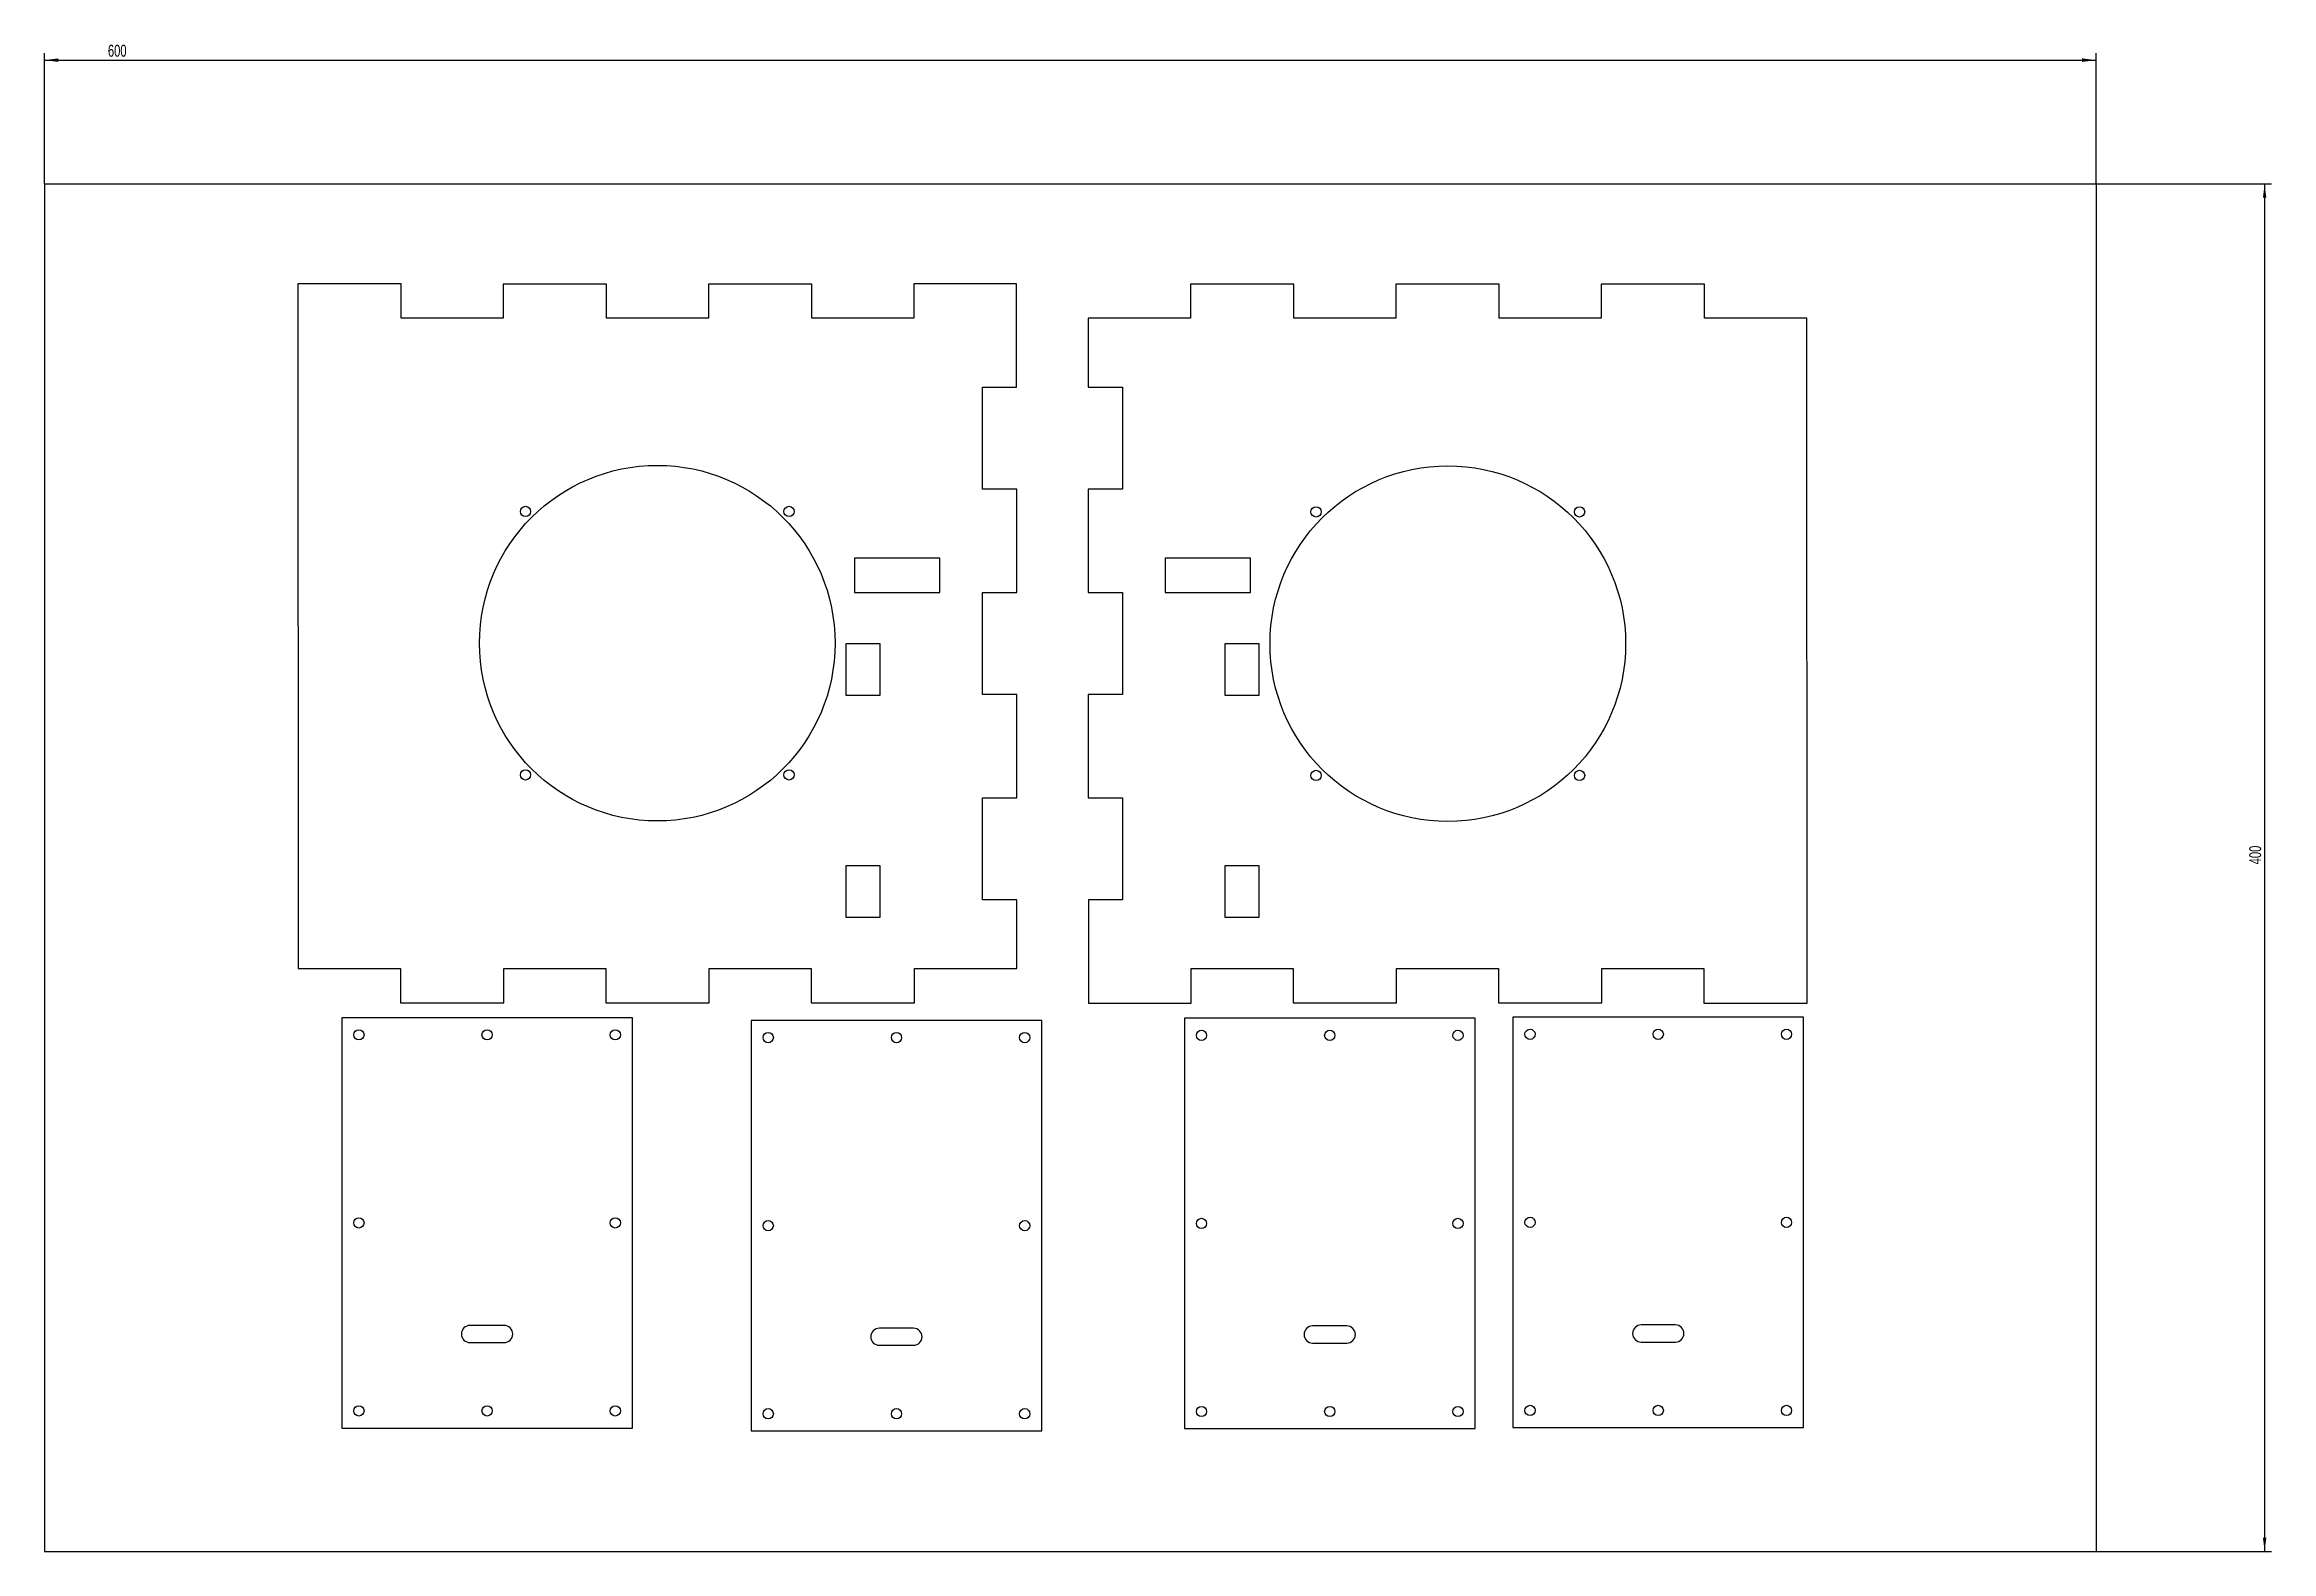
# Model space of a CAD drawing. Header units: millimetres. Extents: x -2 to 649, y 9 to 450.
import ezdxf

# ---------------------------------------------------------------- set-up
doc = ezdxf.new("R2010")
doc.units = ezdxf.units.MM
doc.layers.add('10', color=7, linetype='Continuous')
doc.styles.add('SLDTEXTSTYLE0', font='TXT', dxfattribs={"width": 0.7})
doc.dimstyles.new('SLDDIMSTYLE0', dxfattribs={"dimtxt": 3.5, "dimasz": 4.08, "dimexe": 0, "dimexo": 0.0625, "dimgap": 0.875, "dimtad": 2, "dimrnd": 1e-09, "dimzin": 12, "dimdsep": 46, "dimtxsty": 'SLDTEXTSTYLE0', "dimsah": 1, "dimcen": 0.09, "dimadec": 0, "dimazin": 3, "dimtfac": 1, "dimtofl": 0, "dimtmove": 0, "dimatfit": 3, "dimfxl": 1, "dimfrac": 2, "dimtolj": 1, "dimtzin": 12, "dimarcsym": 0})

# ---------------------------------------------------------------- blocks, each defined once
blk = doc.blocks.new('_D')
at = {"layer": '10'}
for p, q in [((597.57, 409.17), (648.85, 409.17)), ((646.85, 409.17), (646.85, 9.17)), ((597.57, 9.17), (648.85, 9.17))]:
    blk.add_line(p, q, dxfattribs=at)
for points in [[(646.85, 409.17), (646.35, 405.09), (647.36, 405.09)], [(646.85, 9.17), (647.36, 13.25), (646.35, 13.25)]]:
    blk.add_solid(points, dxfattribs=at)
at = {"layer": '10', "insert": (642.34, 210.14), "char_height": 3.5, "attachment_point": 1, "rotation": 90, "style": 'SLDTEXTSTYLE0'}
blk.add_mtext('400', dxfattribs=at)
blk = doc.blocks.new('_D_1')
at = {"layer": '10'}
for p, q in [((-2.43, 409.17), (-2.43, 447.36)), ((-2.43, 445.36), (597.57, 445.36)), ((597.57, 409.17), (597.57, 447.36))]:
    blk.add_line(p, q, dxfattribs=at)
for points in [[(-2.43, 445.36), (1.65, 444.85), (1.65, 445.87)], [(597.57, 445.36), (593.49, 445.87), (593.49, 444.85)]]:
    blk.add_solid(points, dxfattribs=at)
at = {"layer": '10', "insert": (16.1, 449.87), "char_height": 3.5, "attachment_point": 1, "style": 'SLDTEXTSTYLE0'}
blk.add_mtext('600', dxfattribs=at)

msp = doc.modelspace()

# ---------------------------------------------------------------- linework, layer by layer
at = {"color": 7, "linetype": 'Continuous', "lineweight": 25}
for p, q in [((71.66, 379.932), (71.732, 179.66)), ((101.861, 379.932), (71.66, 379.932)), ((101.861, 369.86), (101.861, 379.932)), ((161.918, 379.86), (131.689, 379.86)), ((131.689, 379.86), (131.689, 369.86)), ((161.918, 369.86), (161.918, 379.86)), ((191.746, 379.86), (191.746, 369.86)), ((221.975, 379.86), (191.746, 379.86)), ((221.975, 369.86), (221.975, 379.86)), ((281.86, 379.932), (251.804, 379.932)), ((251.804, 379.932), (251.804, 369.86)), ((281.86, 349.731), (281.86, 379.932)), ((332.73, 379.86), (332.73, 369.86)), ((362.959, 379.86), (332.73, 379.86)), ((362.959, 369.86), (362.959, 379.86)), ((392.787, 379.86), (392.787, 369.86)), ((423.016, 379.86), (392.787, 379.86)), ((423.016, 369.86), (423.016, 379.86)), ((452.844, 379.86), (452.844, 369.86)), ((483.073, 379.86), (452.844, 379.86)), ((483.073, 369.86), (483.073, 379.86)), ((131.689, 369.86), (101.861, 369.86)), ((191.746, 369.86), (161.918, 369.86)), ((251.804, 369.86), (221.975, 369.86)), ((332.73, 369.86), (302.801, 369.86)), ((302.801, 369.86), (302.801, 349.731)), ((392.787, 369.86), (362.959, 369.86)), ((452.844, 369.86), (423.016, 369.86)), ((513.001, 369.86), (483.073, 369.86)), ((513.073, 169.588), (513.001, 369.86)), ((271.932, 349.731), (281.86, 349.731)), ((271.932, 319.902), (271.932, 349.731)), ((302.801, 349.731), (312.801, 349.731)), ((312.801, 349.731), (312.801, 319.902)), ((281.932, 319.902), (271.932, 319.902)), ((281.932, 289.674), (281.932, 319.902)), ((302.801, 319.902), (302.801, 289.674)), ((312.801, 319.902), (302.801, 319.902)), ((259.432, 299.66), (234.432, 299.66)), ((234.432, 299.66), (234.432, 289.66)), ((259.432, 289.66), (259.432, 299.66)), ((350.301, 299.66), (325.301, 299.66)), ((325.301, 299.66), (325.301, 289.66)), ((350.301, 289.66), (350.301, 299.66)), ((234.432, 289.66), (259.432, 289.66)), ((271.932, 289.674), (281.932, 289.674)), ((271.932, 259.845), (271.932, 289.674)), ((302.801, 289.674), (312.801, 289.674)), ((312.801, 289.674), (312.801, 259.845)), ((325.301, 289.66), (350.301, 289.66)), ((241.932, 274.66), (231.932, 274.66)), ((231.932, 274.66), (231.932, 259.66)), ((241.932, 259.66), (241.932, 274.66)), ((352.801, 274.66), (342.801, 274.66)), ((342.801, 274.66), (342.801, 259.66)), ((352.801, 259.66), (352.801, 274.66)), ((231.932, 259.66), (241.932, 259.66)), ((281.932, 259.845), (271.932, 259.845)), ((281.932, 229.617), (281.932, 259.845)), ((302.801, 259.845), (302.801, 229.617)), ((312.801, 259.845), (302.801, 259.845)), ((342.801, 259.66), (352.801, 259.66)), ((271.932, 229.617), (281.932, 229.617)), ((271.932, 199.788), (271.932, 229.617)), ((302.801, 229.617), (312.801, 229.617)), ((312.801, 229.617), (312.801, 199.788)), ((241.932, 209.66), (231.932, 209.66)), ((231.932, 209.66), (231.932, 194.66)), ((241.932, 194.66), (241.932, 209.66)), ((352.801, 209.66), (342.801, 209.66)), ((342.801, 209.66), (342.801, 194.66)), ((352.801, 194.66), (352.801, 209.66)), ((281.932, 199.788), (271.932, 199.788)), ((281.932, 179.66), (281.932, 199.788)), ((302.873, 199.788), (302.873, 169.588)), ((312.801, 199.788), (302.873, 199.788)), ((231.932, 194.66), (241.932, 194.66)), ((342.801, 194.66), (352.801, 194.66)), ((71.732, 179.66), (101.661, 179.66)), ((101.661, 179.66), (101.661, 169.66)), ((131.889, 179.66), (161.718, 179.66)), ((131.889, 169.66), (131.889, 179.66)), ((161.718, 179.66), (161.718, 169.66)), ((191.946, 179.66), (221.775, 179.66)), ((191.946, 169.66), (191.946, 179.66)), ((221.775, 179.66), (221.775, 169.66)), ((252.004, 179.66), (281.932, 179.66)), ((252.004, 169.66), (252.004, 179.66)), ((332.93, 179.66), (362.759, 179.66)), ((332.93, 169.588), (332.93, 179.66)), ((362.759, 179.66), (362.759, 169.66)), ((392.987, 179.66), (422.816, 179.66)), ((392.987, 169.66), (392.987, 179.66)), ((422.816, 179.66), (422.816, 169.66)), ((453.044, 179.66), (482.873, 179.66)), ((453.044, 169.66), (453.044, 179.66)), ((482.873, 179.66), (482.873, 169.588)), ((101.661, 169.66), (131.889, 169.66)), ((161.718, 169.66), (191.946, 169.66)), ((221.775, 169.66), (252.004, 169.66)), ((302.873, 169.588), (332.93, 169.588)), ((362.759, 169.66), (392.987, 169.66)), ((422.816, 169.66), (453.044, 169.66)), ((482.873, 169.588), (513.073, 169.588)), ((169.501, 165.276), (84.501, 165.276)), ((84.501, 165.276), (84.501, 45.276)), ((169.501, 45.276), (169.501, 165.276)), ((204.224, 164.464), (204.224, 44.464)), ((289.224, 164.464), (204.224, 164.464)), ((289.224, 44.464), (289.224, 164.464)), ((330.943, 165.121), (330.943, 45.121)), ((415.943, 165.121), (330.943, 165.121)), ((415.943, 45.121), (415.943, 165.121)), ((427.016, 165.434), (427.016, 45.434)), ((512.016, 165.434), (427.016, 165.434)), ((512.016, 45.434), (512.016, 165.434)), ((132.001, 75.276), (122.001, 75.276)), ((251.724, 74.464), (241.724, 74.464)), ((378.443, 75.121), (368.443, 75.121)), ((474.516, 75.434), (464.516, 75.434)), ((122.001, 70.276), (132.001, 70.276)), ((241.724, 69.464), (251.724, 69.464)), ((368.443, 70.121), (378.443, 70.121)), ((464.516, 70.434), (474.516, 70.434)), ((84.501, 45.276), (169.501, 45.276)), ((204.224, 44.464), (289.224, 44.464)), ((330.943, 45.121), (415.943, 45.121)), ((427.016, 45.434), (512.016, 45.434))]:
    msp.add_line(p, q, dxfattribs=at)
for centre, radius in [((176.76, 274.832), 52), ((407.973, 274.688), 52), ((138.223, 313.369), 1.5), ((215.297, 313.369), 1.5), ((369.436, 313.225), 1.5), ((446.511, 313.225), 1.5), ((138.223, 236.294), 1.5), ((215.297, 236.294), 1.5), ((369.436, 236.15), 1.5), ((446.511, 236.15), 1.5), ((89.501, 160.276), 1.5), ((127.001, 160.276), 1.5), ((164.501, 160.276), 1.5), ((209.224, 159.464), 1.5), ((246.724, 159.464), 1.5), ((284.224, 159.464), 1.5), ((335.943, 160.121), 1.5), ((373.443, 160.121), 1.5), ((410.943, 160.121), 1.5), ((432.016, 160.434), 1.5), ((469.516, 160.434), 1.5), ((507.016, 160.434), 1.5), ((89.501, 105.276), 1.5), ((164.501, 105.276), 1.5), ((209.224, 104.464), 1.5), ((284.224, 104.464), 1.5), ((335.943, 105.121), 1.5), ((410.943, 105.121), 1.5), ((432.016, 105.434), 1.5), ((507.016, 105.434), 1.5), ((89.501, 50.276), 1.5), ((127.001, 50.276), 1.5), ((164.501, 50.276), 1.5), ((209.224, 49.464), 1.5), ((246.724, 49.464), 1.5), ((284.224, 49.464), 1.5), ((335.943, 50.121), 1.5), ((373.443, 50.121), 1.5), ((410.943, 50.121), 1.5), ((432.016, 50.434), 1.5), ((469.516, 50.434), 1.5), ((507.016, 50.434), 1.5)]:
    msp.add_circle(centre, radius, dxfattribs=at)
for centre, start, end in [((122.001, 72.776), 90, 270), ((132.001, 72.776), 270, 90), ((241.724, 71.964), 90, 270), ((251.724, 71.964), 270, 90), ((368.443, 72.621), 90, 270), ((378.443, 72.621), 270, 90), ((464.516, 72.934), 90, 270), ((474.516, 72.934), 270, 90)]:
    msp.add_arc(centre, 2.5, start, end, dxfattribs=at)
at = {"layer": '10'}
for p, q in [((-2.431, 409.174), (597.569, 409.174)), ((-2.431, 409.174), (-2.431, 9.174)), ((597.569, 409.174), (597.569, 9.174)), ((-2.431, 9.174), (597.569, 9.174))]:
    msp.add_line(p, q, dxfattribs=at)

# ---------------------------------------------------------------- dimensions: what is measured, and where the dimension line sits
dim = msp.add_linear_dim(base=(597.569, 445.359), p1=(-2.431, 409.174), p2=(597.569, 409.174), dimstyle='SLDDIMSTYLE0', dxfattribs=at)
dim.commit()
dim.dimension.update_dxf_attribs({"geometry": '_D_1', "text_midpoint": (18.397, 445.359), "dimtype": 160})
dim = msp.add_linear_dim(base=(646.854, 9.174), p1=(597.569, 409.174), p2=(597.569, 9.174), angle=90, dimstyle='SLDDIMSTYLE0', dxfattribs=at)
dim.commit()
dim.dimension.update_dxf_attribs({"geometry": '_D', "text_midpoint": (646.854, 212.441), "dimtype": 160})

doc.saveas('drawing.dxf')
